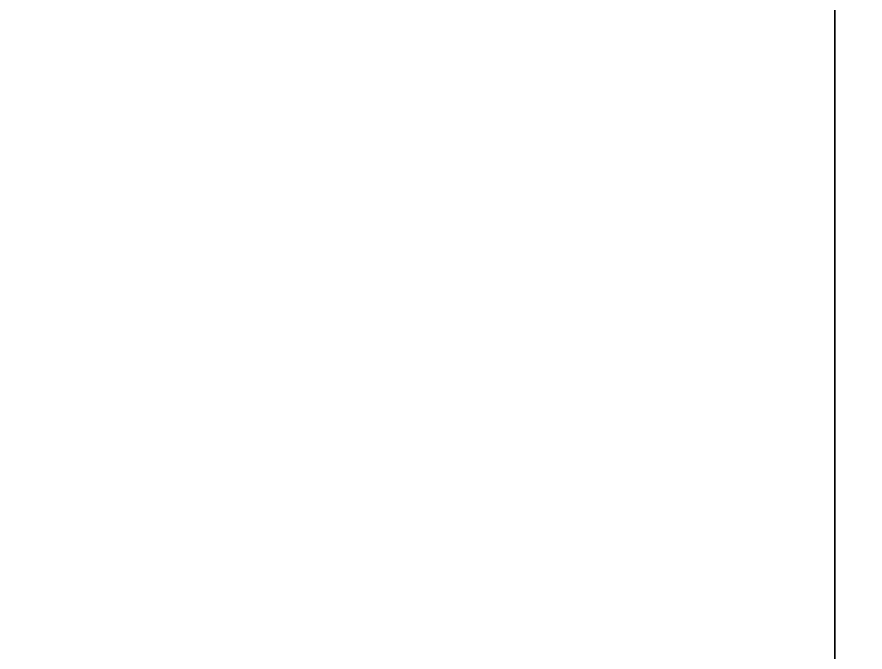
# Model space of a CAD drawing. Extents: x -80 to 2901, y -3352 to 80.
# Drawn here: x 1006.75 to 1024.64, y -2933.02 to -2919.63 of the extents above; entities that cross this region are included whole.
import ezdxf

# ---------------------------------------------------------------- set-up
doc = ezdxf.new("R2010")
doc.units = 0

# ---------------------------------------------------------------- blocks, each defined once
blk = doc.blocks.new('cocina Juan v2.bajo 2p gola 72x18.Suelo1', base_point=(0, 18))
at = {"layer": 'Blanco', "color": 0}
for points in [[(0, 18), (0, 395), (500, 395), (500, 18)], [(0, 18, 18), (0, 395, 18), (500, 395, 18), (500, 18, 18)]]:
    blk.add_3dface(points, dxfattribs=at)
blk = doc.blocks.new('cocina Juan v2.bajo 2p gola 72x18.Suelo')
at = {"layer": 'Blanco'}
blk.add_blockref('cocina Juan v2.bajo 2p gola 72x18.Suelo1', (0, 18), dxfattribs=at)
blk = doc.blocks.new('cocina Juan v2.bajo 2p gola 72x18.Lateral Derecho1', base_point=(500, 36, 778))
at = {"layer": 'Blanco', "color": 0}
for points, invisible_edges in [([(482, 18, 18), (482, 36, 778), (482, 395, 18), (482, 18, 18)], 11), ([(482, 18, 778), (482, 36, 778), (482, 18, 18), (482, 18, 778)], 10)]:
    blk.add_3dface(points, dxfattribs=dict(at, invisible_edges=invisible_edges))
for points in [[(482, 18, 18), (482, 395, 18), (500, 395, 18), (500, 18, 18)], [(482, 36, 778), (482, 18, 778), (500, 18, 778), (500, 36, 778)]]:
    blk.add_3dface(points, dxfattribs=at)
blk = doc.blocks.new('cocina Juan v2.bajo 2p gola 72x18.Lateral Derecho')
at = {"layer": 'Blanco'}
blk.add_blockref('cocina Juan v2.bajo 2p gola 72x18.Lateral Derecho1', (500, 36, 778), dxfattribs=at)
blk = doc.blocks.new('cocina Juan v2.bajo 2p gola 72x18.gola placa sin fijaciones [1]1', base_point=(0, 36, 850))
at = {"layer": 'blanco', "color": 0}
for points in [[(0, 36, 778), (0, 18, 778), (500, 18, 778), (500, 36, 778)], [(500, 36, 850), (500, 18, 850), (0, 18, 850), (0, 36, 850)]]:
    blk.add_3dface(points, dxfattribs=at)
blk = doc.blocks.new('cocina Juan v2.bajo 2p gola 72x18.gola placa sin fijaciones [1]')
at = {"layer": 'Blanco'}
blk.add_blockref('cocina Juan v2.bajo 2p gola 72x18.gola placa sin fijaciones [1]1', (0, 36, 850), dxfattribs=at)
blk = doc.blocks.new('cocina Juan v2.bajo 2p gola 72x18')
at = {"layer": 'cocina Juan v2.bajo 2p gola 72x18.gola placa sin fijaciones [1]'}
blk.add_blockref('cocina Juan v2.bajo 2p gola 72x18.gola placa sin fijaciones [1]', (0, 0), dxfattribs=at)
at = {"layer": 'cocina Juan v2.bajo 2p gola 72x18.Lateral Derecho'}
blk.add_blockref('cocina Juan v2.bajo 2p gola 72x18.Lateral Derecho', (0, 0), dxfattribs=at)
at = {"layer": 'cocina Juan v2.bajo 2p gola 72x18.Suelo'}
blk.add_blockref('cocina Juan v2.bajo 2p gola 72x18.Suelo', (0, 0), dxfattribs=at)

msp = doc.modelspace()

# ---------------------------------------------------------------- block references
at = {"rotation": 180}
msp.add_blockref('cocina Juan v2.bajo 2p gola 72x18', (1506, -2900, 100), dxfattribs=at)

doc.saveas('drawing.dxf')
